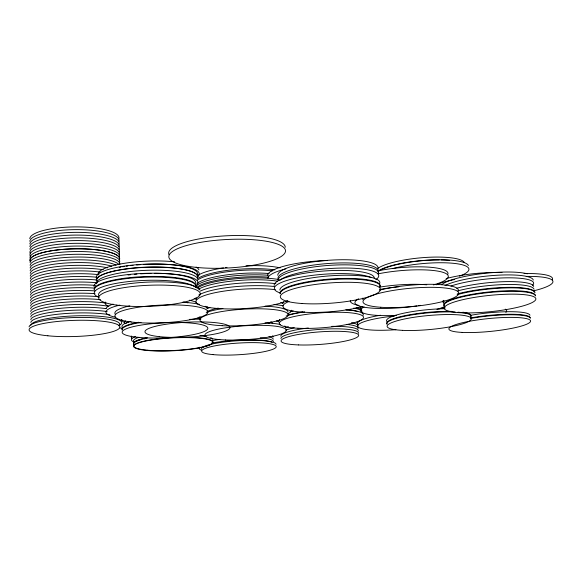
<?xml version="1.0" encoding="UTF-8"?>
<svg xmlns="http://www.w3.org/2000/svg" width="582" height="582" viewBox="0 0 582 582"><rect width="100%" height="100%" fill="white"/><g stroke="black" fill="none" stroke-linecap="round" stroke-linejoin="round"><path stroke-width="0.87" d="M108.39 306.27A46.735 9.45 -2.3 0 1 105.247 302.014M392.675 268.629A46.698 9.887 -5.5 0 1 454.557 263.435A46.698 9.887 -5.5 0 1 459.482 276.166M378.984 270.957A46.669 10.003 -5.5 0 1 428.636 260.183A46.669 10.003 -5.5 0 1 468.401 265.501M470.598 318.456A41.009 6.569 -5.7 0 1 530.297 318.252M30.257 276.108A44.967 10.098 -1.2 0 1 58.964 266.374A44.967 10.098 -1.2 0 1 107.648 267.836M30.228 273.409A44.938 10.2 -1.2 0 1 62.012 263.297A44.938 10.2 -1.2 0 1 111.751 266.185M30.191 270.71A44.916 10.301 -1.1 0 1 66.29 260.198A44.916 10.301 -1.1 0 1 116.094 265.174M30.162 268.018A44.887 10.396 -1.1 0 1 70.909 257.186A44.887 10.396 -1.1 0 1 118.932 264.519M30.097 262.642A44.836 10.6 -1 0 1 77.777 251.526A44.836 10.6 -1 0 1 119.506 262.475M30.3 261.369A44.814 10.694 -1 0 1 74.765 248.798A44.814 10.694 -1 0 1 119.419 259.856A44.814 10.694 -1 0 0 74.765 248.834A44.814 10.694 -1 0 0 30.3 261.405M30.329 281.513A45.018 9.894 -1.3 0 1 54.744 272.449A45.018 9.894 -1.3 0 1 100.584 272.1M30.293 278.807A44.989 9.996 -1.2 0 1 56.228 269.473A44.989 9.996 -1.2 0 1 103.254 269.75M30.126 265.327A44.865 10.498 -1.1 0 1 76.395 254.29A44.865 10.498 -1.1 0 1 119.79 264.424M280.408 293.001A50.248 10.563 -4.3 0 1 303.528 276.661A50.248 10.563 -4.3 0 1 371.287 277.658M274.137 285.493A50.212 10.702 -4.3 0 1 324.079 271.001A50.212 10.702 -4.3 0 1 374.284 278.254M280.08 293.139A50.147 10.309 -4.4 0 1 331.856 278.923A50.147 10.309 -4.4 0 1 379.922 286.591M279.884 290.083A50.11 10.447 -4.4 0 1 331.609 275.73A50.11 10.447 -4.4 0 1 379.66 283.55M378.365 270.936A44.734 9.61 -5.5 0 1 439.228 259.878M441.04 259.907A44.734 9.61 -5.5 0 1 449.653 260.401M378.125 268.207A44.705 9.719 -5.5 0 1 425.362 257.47A44.705 9.719 -5.5 0 1 464.356 262.598M470.54 317.947A41.009 6.584 -5.7 0 1 530.238 317.75M470.271 315.386A40.987 6.671 -5.7 0 1 529.94 315.255M96.401 280.924A50.714 11.291 -2.1 0 1 148.555 267.254A50.714 11.291 -2.1 0 1 197.407 278.058M96.59 278.596A50.685 11.422 -2.1 0 1 146.759 264.126A50.685 11.422 -2.1 0 1 197.262 275.046M124.621 322.588A42.26 7.886 -2.6 0 1 122.031 319.824M361.066 307.689A44.028 8.25 -5.1 0 1 360.229 306.336M356.024 307.514A42.079 7.726 -4.2 0 1 361.684 311.53M279.622 322.544A42.115 7.595 -4.2 0 1 278.065 320.697M287.501 315.117A42.115 7.595 -4.2 0 1 302.705 311.916M346.428 309.813A42.115 7.595 -4.2 0 1 357.654 311.545M290.156 311.697A42.093 7.69 -4.2 0 1 293.19 310.97M353.791 308.082A42.093 7.69 -4.2 0 1 361.036 310.592M361.604 311.217A42.093 7.69 -4.2 0 1 361.771 312.556M125.712 323.563A42.755 7.77 -2.7 0 1 128.738 321.897M199.226 316.957A42.755 7.77 -2.7 0 1 200.848 317.241M124.475 323.381A42.733 7.864 -2.7 0 1 125.625 320.915M124.875 323.527A42.726 7.886 -2.7 0 1 124.621 321.46M122.162 329.579A42.857 7.646 -2.7 0 1 138.64 322.253M122.496 327.615A42.835 7.748 -2.7 0 1 130.47 321.41M197.64 318.07A42.835 7.748 -2.7 0 1 199.939 318.514M115.731 317.285A46.786 9.072 -2.4 0 1 119.841 305.113M183.425 302.116A46.786 9.072 -2.4 0 1 187.884 302.8M106.113 308.416A46.764 9.188 -2.4 0 1 113.061 304.095M189.354 300.217A46.764 9.188 -2.4 0 1 196.556 302.48M207.621 306.838A46.589 9.181 -2.5 0 1 206.261 307.805M194.126 298.551A46.589 9.181 -2.5 0 1 196.767 298.973M280.786 336.185A38.834 6.438 -4.2 0 1 308.307 327.986M331.791 326.371A38.834 6.438 -4.2 0 1 358.177 331.02M285.711 330.125A38.819 6.526 -4.2 0 1 294.266 327.775M346.516 324.392A38.819 6.526 -4.2 0 1 357.981 328.634M285.544 327.695A38.798 6.606 -4.2 0 1 288.396 326.757M351.521 322.661A38.798 6.606 -4.2 0 1 357.792 326.255M356.882 322.173A38.776 6.686 -4.2 0 1 357.595 323.876M280.939 338.579A38.856 6.358 -4.2 0 1 320.689 329.317A38.856 6.358 -4.2 0 1 358.374 333.406M420.357 305.339A47.229 9.021 -5.1 0 1 418.676 305.615M416.959 305.877A47.229 9.021 -5.1 0 1 367.511 307.696A47.229 9.021 -5.1 0 1 358.592 298.792M379.675 289.494A47.2 9.137 -5.1 0 1 398.845 286.795M378.082 273.853A47.469 9.85 -5.2 0 1 439.177 271.372A47.469 9.85 -5.2 0 1 433.445 284.904M377.827 270.87A47.433 9.974 -5.2 0 1 425.879 266.978A47.433 9.974 -5.2 0 1 447.914 274.122M267.865 278.123A49.659 10.905 -4.2 0 1 285.827 268.891M267.64 275.817A49.623 11.043 -4.2 0 1 327.331 260.547M436.304 284.773A45.723 8.912 -5.9 0 1 454.753 279.469M446.154 278.56A45.694 9.021 -5.9 0 1 501.997 272.58M278.167 321.206A41.773 7.719 -4.1 0 1 276.334 320.98M30.795 319.714A45.381 8.461 -1.7 0 1 58.658 311.319A45.381 8.461 -1.7 0 1 107.183 311.559M30.759 316.964A45.36 8.57 -1.7 0 1 58.047 308.555A45.36 8.57 -1.7 0 1 106.2 308.649M30.73 314.215A45.331 8.672 -1.6 0 1 59.684 305.55A45.331 8.672 -1.6 0 1 108.761 306.285M30.693 311.472A45.301 8.774 -1.6 0 1 57.938 302.909A45.301 8.774 -1.6 0 1 106.048 303.098M30.628 306.001A45.251 8.977 -1.5 0 1 98.693 296.711M30.591 303.266A45.229 9.086 -1.5 0 1 94.997 293.641M30.861 325.222A45.44 8.257 -1.8 0 1 85.016 315.713A45.44 8.257 -1.8 0 1 118.735 325.731M30.831 322.464A45.411 8.359 -1.7 0 1 60.412 313.974A45.411 8.359 -1.7 0 1 109.831 314.746M121.485 319.453A45.411 8.359 -1.7 0 1 121.347 320.9M30.664 308.736A45.28 8.876 -1.6 0 1 54.788 300.465A45.28 8.876 -1.6 0 1 100.497 299.657M30.526 297.846A45.17 9.29 -1.5 0 1 94.851 288.112M30.497 295.118A45.149 9.392 -1.4 0 1 95.695 285.406M30.46 292.397A45.12 9.494 -1.4 0 1 97.434 282.787M30.424 289.683A45.098 9.596 -1.4 0 1 97.361 280.022M30.359 284.256A45.047 9.792 -1.3 0 1 53.908 275.388A45.047 9.792 -1.3 0 1 98.969 274.689M30.562 300.574A45.2 9.188 -1.5 0 1 94.924 290.891M30.395 286.97A45.069 9.698 -1.3 0 1 97.281 277.258M526.201 276.421A46.109 8.759 -6.2 0 1 534 290.745M524.091 273.584A46.08 8.868 -6.2 0 1 552.296 279.862M444.99 285.566A46.553 9.021 -6 0 1 496.053 275.308A46.553 9.021 -6 0 1 533.272 280.066M441.774 284.685A46.524 9.13 -6 0 1 480.797 273.816A46.524 9.13 -6 0 1 527.357 273.802M450.919 286.053A46.575 8.905 -6 0 1 507.257 277.825A46.575 8.905 -6 0 1 532.501 285.333M143.812 264.461A50.627 11.407 -2.1 0 1 197.56 276.879M119.295 267.393A50.627 11.407 -2.1 0 1 120.925 267.08M122.606 266.782A50.627 11.407 -2.1 0 1 124.33 266.498M126.09 266.229A50.627 11.407 -2.1 0 1 127.865 265.981M130.463 265.639A50.627 11.407 -2.1 0 1 133.082 265.341M136.654 264.992A50.627 11.407 -2.1 0 1 140.284 264.694M98.052 274.893A50.59 11.538 -2.1 0 1 122.657 263.588A50.59 11.538 -2.1 0 1 174.636 261.82M196.076 267.029A50.59 11.538 -2.1 0 1 198.928 269.888M197.298 278.865A48.022 10.549 -3.3 0 1 274.915 269.888M197.153 275.897A47.986 10.672 -3.3 0 1 223.517 267.895M225.249 267.64A47.986 10.672 -3.3 0 1 226.995 267.4M245.96 265.778A47.986 10.672 -3.3 0 1 280.138 267.858M505.227 309.144A42.122 7.151 -5.5 0 1 505.845 312.374M439.017 308.889A42.1 7.246 -5.6 0 1 445.084 307.645M386.979 324.276A42.26 7.137 -5.2 0 1 408.993 315.408A42.26 7.137 -5.2 0 1 455.095 312.039M457.947 312.207A42.26 7.137 -5.2 0 1 470.874 316.819M386.935 323.767A42.253 7.151 -5.2 0 1 407.153 315.204A42.253 7.151 -5.2 0 1 451.676 311.392M462.872 312.207A42.253 7.151 -5.2 0 1 470.816 316.302M387.176 321.781A42.231 7.253 -5.2 0 1 402.431 313.487A42.231 7.253 -5.2 0 1 444.983 308.707M395.891 329.688A40.645 6.882 -4.9 0 1 357.646 326.095A40.645 6.882 -4.9 0 1 394.552 316.019M358.243 324.814A40.624 6.977 -4.9 0 1 380.548 315.24M206.21 312.505A44.137 8.272 -3.4 0 1 222.884 308.555M265.072 306.132A44.137 8.272 -3.4 0 1 287.974 312.047M287.843 300.436A48.219 9.734 -3.4 0 1 220.061 308.642A48.219 9.734 -3.4 0 1 204.813 295.43A48.219 9.734 -3.4 0 1 275.388 289.647M196.032 299.475A48.19 9.858 -3.4 0 1 196.025 297.744M198.797 295.038A48.19 9.858 -3.4 0 1 274.355 286.519M363.008 299.708A48.037 9.312 -5.2 0 1 362.826 298.1M379.522 290.142A48.037 9.312 -5.2 0 1 432.07 284.307A48.037 9.312 -5.2 0 1 458.318 290.993M29.1 326.873A45.36 8.177 -1.8 0 1 77.304 317.466A45.36 8.177 -1.8 0 1 119.521 325.207M362.673 306.474A45.905 8.868 -4.3 0 1 301.818 312.119A45.905 8.868 -4.3 0 1 289.021 301.425M282.765 303.564A45.876 8.985 -4.3 0 1 283.572 301.731M264.985 322.85A40.74 7.049 -3.5 0 1 280.488 324.538M284.678 326.007A40.74 7.049 -3.5 0 1 286.126 327.753M444.168 306.75A44.072 8.083 -5.1 0 1 436.937 309.362M396.32 315.349A44.072 8.083 -5.1 0 1 364.077 306.961M361.196 309.289A44.043 8.184 -5.1 0 1 360.433 307.223M122.176 330.103A42.864 7.631 -2.7 0 1 140.997 322.392M115.491 314.542A46.531 8.985 -2.5 0 1 129.83 305.87M182.472 302.233A46.531 8.985 -2.5 0 1 199.582 304.393M205.191 306.278A46.531 8.985 -2.5 0 1 207.716 308.475M169.042 254.72A58.375 14.434 -3 0 1 223.466 235.972A58.375 14.434 -3 0 1 285.26 247.248M134.107 344.479A39.641 6.548 -2.9 0 1 147.464 337.909M199.873 335.479A39.641 6.548 -2.9 0 1 205.948 336.331M210.669 337.647A39.641 6.548 -2.9 0 1 212.772 339.226M279.127 320.813A42.188 7.602 -4.2 0 1 279.687 319.445M286.097 316.033A42.188 7.602 -4.2 0 1 304.728 311.894M345.839 309.799A42.188 7.602 -4.2 0 1 363.19 315.24M280.124 293.75A50.154 10.28 -4.4 0 1 331.9 279.564A50.154 10.28 -4.4 0 1 379.981 287.202M457.808 290.869A45.956 8.526 -5.9 0 1 506.144 284.511A45.956 8.526 -5.9 0 1 534.021 289.269M456.688 288.257A45.934 8.635 -6 0 1 505.3 281.644A45.934 8.635 -6 0 1 533.687 286.482M98.86 295.816A50.809 10.658 -2.3 0 1 144.321 282.299A50.809 10.658 -2.3 0 1 199.902 289.923M444.255 306.292A46.007 8.257 -5.9 0 1 486.079 292.862A46.007 8.257 -5.9 0 1 535.44 295.903M444.204 305.746A46 8.279 -5.9 0 1 486.014 292.288A46 8.279 -5.9 0 1 535.375 295.343M443.928 303.004A45.978 8.388 -5.9 0 1 444.044 300.799M457.183 294.667A45.978 8.388 -5.9 0 1 506.144 287.923A45.978 8.388 -5.9 0 1 535.04 292.55M133.984 344.755A39.583 6.526 -2.9 0 1 140.757 339.721M143.907 338.92A39.583 6.526 -2.9 0 1 145.565 338.557M204.166 336.36A39.583 6.526 -2.9 0 1 205.715 336.629M444.321 303.484A45.985 8.417 -5.9 0 1 443.339 300.312M457.277 293.939A45.985 8.417 -5.9 0 1 505.954 287.399A45.985 8.417 -5.9 0 1 534.356 292.055M201.685 349.265A37.313 5.907 -3.5 0 1 205.177 346.021M205.802 345.788A37.313 5.907 -3.5 0 1 247.437 340.317A37.313 5.907 -3.5 0 1 276.05 344.289M189.543 319.38A42.53 7.566 -2.9 0 1 200.848 319.205M249.474 265.574A36.695 8.272 -3.2 0 1 252.297 265.799M99.129 297.453A50.932 10.76 -2.2 0 1 127.989 281.659A50.932 10.76 -2.2 0 1 194.512 286.744M94.335 289.036A50.896 10.891 -2.2 0 1 149.829 277.076A50.896 10.891 -2.2 0 1 195.603 287.435M206.945 308.729A44.45 8.512 -3.4 0 1 209.862 307.565M280.691 302.596A44.45 8.512 -3.4 0 1 283.136 303.055M195.457 287.319A48.066 10.374 -3.3 0 1 195.988 284.569M196.905 283.623A48.066 10.374 -3.3 0 1 269.139 273.555M197.363 280.168A48.03 10.498 -3.3 0 1 272.5 270.892M198.513 289.269A48.131 10.098 -3.4 0 1 277.199 281.113M196.571 287.697A48.102 10.221 -3.3 0 1 268.455 277.163M197.131 288.359A48.11 10.178 -3.3 0 1 232.211 279.134A48.11 10.178 -3.3 0 1 279.062 279.571M196.076 286.322A48.08 10.301 -3.3 0 1 268.338 275.279M94.211 289.858A50.896 10.92 -2.2 0 1 146.446 276.508A50.896 10.92 -2.2 0 1 195.574 286.831M94.131 286.773A50.86 11.058 -2.1 0 1 144.678 273.365A50.86 11.058 -2.1 0 1 195.676 283.078M200.295 291.131A48.161 9.981 -3.4 0 1 275.81 283.696M96.474 283.82A50.75 11.167 -2.1 0 1 143.718 270.455A50.75 11.167 -2.1 0 1 197.654 278.72M96.394 280.75A50.714 11.298 -2.1 0 1 148.548 267.073A50.714 11.298 -2.1 0 1 197.4 277.883M291.517 310.221A44.472 8.403 -3.5 0 1 288.214 313.603M207.083 311.501A44.472 8.403 -3.5 0 1 218.25 308.096M274.049 304.553A44.472 8.403 -3.5 0 1 283.325 305.834M154.456 273.358A50.779 11.029 -2.2 0 1 195.698 286.082M128.069 275.017A50.779 11.029 -2.2 0 1 130.666 274.704M134.231 274.34A50.779 11.029 -2.2 0 1 136.952 274.107M140.597 273.838A50.779 11.029 -2.2 0 1 151.022 273.402M278.487 279.76A50.292 11.036 -4.4 0 1 326.531 263.631A50.292 11.036 -4.4 0 1 378.111 271.838M277.774 275.301A50.256 11.167 -4.4 0 1 329.558 260.205A50.256 11.167 -4.4 0 1 377.849 268.789M279.862 280.32A50.343 10.818 -4.4 0 1 343.111 268.04A50.343 10.818 -4.4 0 1 375.827 279.658M278.094 280.197A50.314 10.949 -4.4 0 1 329.95 265.319A50.314 10.949 -4.4 0 1 378.271 273.664M358.992 305.426A46.305 8.934 -5 0 1 350.371 300.436M379.5 287.137A46.284 9.05 -5 0 1 426.73 284.794M30.235 256.073A44.763 10.891 -0.9 0 1 74.641 243.334A44.763 10.891 -0.9 0 1 119.259 254.654M30.206 253.41A44.734 10.993 -0.9 0 1 74.583 240.592A44.734 10.993 -0.9 0 1 119.172 252.042M29.929 249.292A44.712 11.087 -0.9 0 1 77.471 237.827A44.712 11.087 -0.9 0 1 119.092 249.438M29.9 246.63A44.683 11.189 -0.8 0 1 77.413 235.092A44.683 11.189 -0.8 0 1 119.012 246.826M29.835 241.304A44.632 11.378 -0.8 0 1 77.29 229.628A44.632 11.378 -0.8 0 1 118.844 241.625M29.798 238.642A44.61 11.48 -0.7 0 1 77.224 226.9A44.61 11.48 -0.7 0 1 118.764 239.027M30.271 258.735A44.785 10.796 -1 0 1 74.7 246.084A44.785 10.796 -1 0 1 119.339 257.273M29.864 243.96A44.661 11.284 -0.8 0 1 77.348 232.356A44.661 11.284 -0.8 0 1 118.932 244.229M131.758 337.807A39.605 6.78 -2.8 0 1 131.59 336.04M133.969 344.268A39.583 6.54 -2.9 0 1 146.417 337.88M204.144 335.865A39.583 6.54 -2.9 0 1 205.693 336.141M133.889 341.852A39.561 6.628 -2.8 0 1 139.003 337.254M122.307 328.328A41.104 7.544 -2.5 0 1 119.972 327.942M133.744 341.896A39.627 6.678 -2.8 0 1 135.49 336.607M131.779 338.295A39.605 6.766 -2.8 0 1 131.605 336.527M268.869 336.745A37.226 6.067 -3.4 0 1 273.271 339.255M272.449 335.938A37.212 6.147 -3.4 0 1 273.125 336.971M268.004 322.865A37.117 6.518 -3.4 0 1 269.677 323.396M201.379 350.182A37.263 5.915 -3.4 0 1 199.75 347.221M211.244 343.22A37.263 5.915 -3.4 0 1 272.121 342.376M212.823 340.528A37.248 5.995 -3.4 0 1 219.843 339.393M260.19 337.822A37.248 5.995 -3.4 0 1 273.416 341.539M270.812 321.715A37.102 6.591 -3.4 0 1 272.26 323.337M462.152 332.409A41.031 6.475 -5.6 0 0 529.649 322.544A41.031 6.475 -5.6 0 0 477.582 319.925A41.031 6.475 -5.6 0 0 462.152 332.409M298.442 344.922A38.878 6.271 -4.2 0 0 358.57 335.792A38.878 6.271 -4.2 0 0 302.596 333.755A38.878 6.271 -4.2 0 0 298.442 344.922M402.373 330.35A42.282 7.042 -5.2 0 0 470.7 320.049A42.282 7.042 -5.2 0 0 414.42 317.219A42.282 7.042 -5.2 0 0 402.373 330.35M222.157 325.694A44.167 8.163 -3.4 0 0 288.155 314.738A44.167 8.163 -3.4 0 0 221.888 311.537A44.167 8.163 -3.4 0 0 222.157 325.694M380.817 307.267A48.066 9.188 -5.2 0 0 458.158 294.754A48.066 9.188 -5.2 0 0 393.57 290.367A48.066 9.188 -5.2 0 0 380.817 307.267M47.884 335.792A45.389 8.068 -1.8 0 0 119.608 327.899A45.389 8.068 -1.8 0 0 55.959 321.635A45.389 8.068 -1.8 0 0 47.884 335.792M225.445 339.946A40.762 6.955 -3.5 0 0 286.293 330.256A40.762 6.955 -3.5 0 0 225.074 327.899A40.762 6.955 -3.5 0 0 225.445 339.946M137.199 337.262A42.886 7.53 -2.7 0 0 207.127 329.696A42.886 7.53 -2.7 0 0 150.665 323.81A42.886 7.53 -2.7 0 0 137.199 337.262M131.299 322.013A46.56 8.868 -2.5 0 0 207.221 313.611A46.56 8.868 -2.5 0 0 145.915 306.27A46.56 8.868 -2.5 0 0 131.299 322.013M198.287 267.582A58.418 14.252 -3 0 0 285.5 250.762A58.418 14.252 -3 0 0 197.684 242.898A58.418 14.252 -3 0 0 198.287 267.582M147.537 350.211A39.663 6.46 -2.9 0 0 212.306 343.351A39.663 6.46 -2.9 0 0 160.312 338.586A39.663 6.46 -2.9 0 0 147.537 350.211M297.977 328.241A42.21 7.501 -4.2 0 0 363.408 317.823A42.21 7.501 -4.2 0 0 302.815 314.898A42.21 7.501 -4.2 0 0 297.977 328.241M301.876 303.498A50.183 10.149 -4.3 0 0 380.242 290.258A50.183 10.149 -4.3 0 0 308.984 285.42A50.183 10.149 -4.3 0 0 301.876 303.498M116.742 305.106A50.845 10.527 -2.3 0 0 199.451 295.729A50.845 10.527 -2.3 0 0 132.085 286.555A50.845 10.527 -2.3 0 0 116.742 305.106M458.842 312.643A46.036 8.148 -5.9 0 0 534.662 300.945A46.036 8.148 -5.9 0 0 476.52 297.067A46.036 8.148 -5.9 0 0 458.842 312.643M147.399 350.48A39.605 6.438 -2.9 0 0 212.074 343.635A39.605 6.438 -2.9 0 0 160.145 338.884A39.605 6.438 -2.9 0 0 147.399 350.48M213.012 354.613A37.335 5.827 -3.5 0 0 275.082 348.152A37.335 5.827 -3.5 0 0 228.704 343.875A37.335 5.827 -3.5 0 0 213.012 354.613M159.257 336.643A42.551 7.471 -2.9 0 0 229.112 329.106A42.551 7.471 -2.9 0 0 174.083 323.221A42.551 7.471 -2.9 0 0 159.257 336.643"/></g></svg>
